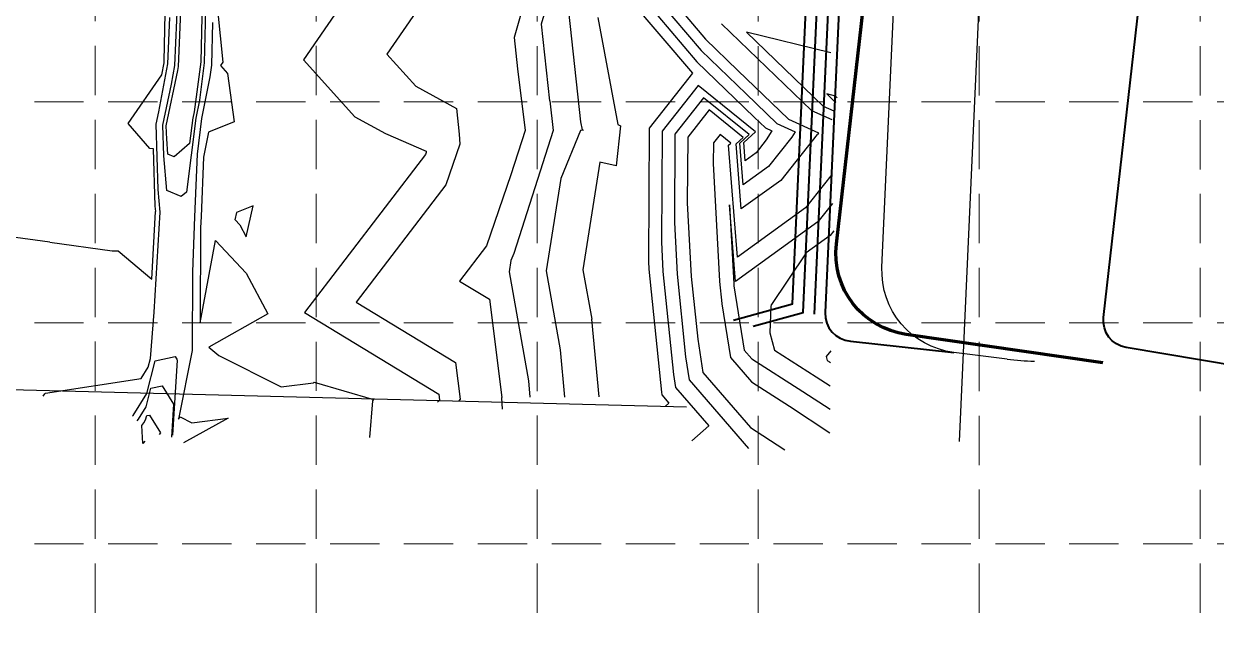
# Model space of a CAD drawing. Header units: feet. Extents: x 10084 to 13321, y 3329 to 8503.
# Drawn here: x 11676.6 to 12112.1, y 4189.8 to 4410.9 of the extents above; entities that cross this region are included whole.
import ezdxf

# ---------------------------------------------------------------- set-up
doc = ezdxf.new("R2010")
doc.units = ezdxf.units.FT
doc.header["$LTSCALE"] = 40
doc.header["$MEASUREMENT"] = 0
for name, pattern in [('( Dashdot )', [1.001, 0.5, -0.25, 0.001, -0.25]), ('DASHED', [0.75, 0.5, -0.25]), ('HIDDEN', [0.375, 0.25, -0.125])]:
    doc.linetypes.add(name, pattern=pattern)
for name, color, linetype in [('CONT-L', 55, 'Continuous'), ('CURB', 4, 'Continuous'), ('GRID', 254, 'DASHED'), ('Level 1', 7, 'Continuous'), ('LOT', 7, 'Continuous'), ('ROW', 3, '( Dashdot )')]:
    doc.layers.add(name, color=color, linetype=linetype)

msp = doc.modelspace()

# ---------------------------------------------------------------- linework, layer by layer
at = {"layer": 'CONT-L', "color": 5, "extrusion": (0.999787, -0.020649, 0), "elevation": 11634.6}
msp.add_lwpolyline([(4638.28, 542), (4708.73, 542)], dxfattribs=at)
at = {"layer": 'CONT-L', "color": 5, "extrusion": (0.999095, -0.042528, 0)}
for points, elevation in [([(4890.33, 538), (4956.65, 538)], 11535.61), ([(4890.59, 539), (4940.44, 539)], 11534.28), ([(4891.1, 541), (4908.03, 541)], 11531.62)]:
    msp.add_lwpolyline(points, dxfattribs=dict(at, elevation=elevation))
at = {"layer": 'CONT-L', "color": 5}
for points, elevation in [([(11742.73, 4462.54), (11741.22, 4397.01)], 538), ([(11872.22, 4433.53), (11865.63, 4410.69)], 547), ([(11747.34, 4416.12), (11749.25, 4396.83)], 542), ([(11903.41, 4419.34), (11922.45, 4396.97)], 552), ([(11909.07, 4418.67), (11923.99, 4401.13)], 553), ([(11875.58, 4415.46), (11879.98, 4375.06)], 548), ([(11886.29, 4413.22), (11893.56, 4374.08)], 549), ([(11925.54, 4405.28), (11937.45, 4393.81)], 554), ([(11727.88, 4396.57), (11727.9, 4397.04)], 542), ([(11730.57, 4388.8), (11731.83, 4395.63)], 539), ([(11745.19, 4395.82), (11744.61, 4391.48)], 541), ([(11749.25, 4396.83), (11748.4, 4395.59)], 542), ([(11856.94, 4394.4), (11859.7, 4371.87)], 546), ([(11922.45, 4396.97), (11943.41, 4376.77)], 552), ([(11714.69, 4374.49), (11727.07, 4392.25)], 542), ([(11922.91, 4388.35), (11909.75, 4371.63)], 552), ([(11969.87, 4385.24), (11972.81, 4382.42)], 558), ([(11868.68, 4382.76), (11870, 4371.96)], 547), ([(11924.91, 4383.88), (11914.44, 4370.56)], 553), ([(11941.58, 4370.39), (11924.91, 4383.88)], 553), ([(11968.59, 4380.83), (11972.47, 4379.05)], 557), ([(11834.67, 4379.95), (11835.6, 4370.61)], 544), ([(11722.6, 4365.35), (11714.69, 4374.49)], 542), ([(11725.66, 4350.36), (11724.99, 4374.2)], 541), ([(11739.39, 4376.41), (11736.05, 4349.42)], 539), ([(11879.98, 4375.06), (11880.52, 4372.19)], 548), ([(11951.68, 4374.48), (11958.32, 4371.44)], 553), ([(11729.26, 4363.29), (11728.8, 4368.8)], 538), ([(11744.1, 4371.25), (11742.2, 4362.12)], 542), ([(11808.73, 4370.77), (11823.57, 4364.34)], 543), ([(11859.7, 4371.87), (11854.54, 4355.74)], 546), ([(11870, 4371.96), (11855.63, 4327.02)], 547), ([(11919.12, 4369.49), (11918.95, 4345.5)], 554), ([(11936.79, 4367.03), (11939.33, 4369.36)], 554), ([(11939.54, 4367.48), (11943.82, 4371.42)], 552), ([(11957.11, 4369.46), (11948.57, 4358.73)], 553), ([(11724.03, 4365.22), (11722.6, 4365.35)], 542), ([(11823.62, 4363.83), (11823.37, 4363.12)], 543), ([(11835.9, 4366.9), (11830.79, 4352.01)], 544), ([(11928.48, 4367.34), (11928.43, 4359.8)], 556), ([(11731.58, 4362.32), (11729.26, 4363.29)], 538), ([(11948.57, 4358.73), (11939.35, 4352.06)], 553), ([(11830.79, 4352.01), (11798, 4309.23)], 544), ([(11953.07, 4353.69), (11938.65, 4343.24)], 554), ([(11736.05, 4349.42), (11734.14, 4347.78)], 539), ([(11724.78, 4342.31), (11724.62, 4344.22)], 542), ([(11754.3, 4341.94), (11753.75, 4339.28)], 543), ([(11918.95, 4345.5), (11920.4, 4318.59)], 554), ([(11934.36, 4344.78), (11935.9, 4315.92)], 557), ([(11962.09, 4343.6), (11937.25, 4325.61)], 556), ([(11971.95, 4345.29), (11966.59, 4338.55)], 557), ([(11755.5, 4337.43), (11757.79, 4333.12)], 543), ([(11914.22, 4338.35), (11915.23, 4319.48)], 553), ([(11966.59, 4338.55), (11936.55, 4316.79)], 557), ([(11655.54, 4335.4), (11686.11, 4331.18)], 542), ([(11746.58, 4331.69), (11757.87, 4319.78)], 542), ([(11708.94, 4327.96), (11711.11, 4327.97)], 542), ([(11711.11, 4327.97), (11723.34, 4317.55)], 542), ([(11855.63, 4327.02), (11854.55, 4324.39)], 547), ([(11853.9, 4320.27), (11860.94, 4280.53)], 547), ([(11867.37, 4320.63), (11872.48, 4291.76)], 548), ([(11880.83, 4320.98), (11884.02, 4303)], 549), ([(11904.74, 4324.05), (11904.89, 4321.26)], 551), ([(11904.89, 4321.26), (11909.49, 4276.38)], 551), ([(11757.87, 4319.78), (11765.74, 4304.97)], 542), ([(11835.77, 4316.91), (11846.7, 4310.28)], 546), ([(11915.23, 4319.48), (11918.32, 4289.29)], 553), ([(11930.73, 4316.81), (11931.57, 4308.66)], 556), ([(11798, 4309.23), (11834.34, 4287.2)], 544), ([(11846.7, 4310.28), (11851.23, 4274.37)], 546), ([(11949.51, 4307.92), (11949.13, 4297.97)], 558), ([(11949.13, 4297.97), (11950.78, 4291.67)], 558), ([(11738.05, 4291.5), (11733.12, 4266.46)], 541), ([(11744.2, 4292.71), (11747.85, 4289.75)], 542), ([(11939.7, 4291.71), (11942.49, 4288.47)], 557), ([(11722.06, 4285.45), (11722.86, 4288.64)], 541), ([(11918.32, 4289.29), (11919.66, 4280.82)], 553), ([(11934.69, 4288.99), (11942.34, 4280.11)], 556), ([(11942.49, 4288.47), (11961.17, 4276.61)], 557), ([(11684.53, 4275.98), (11719.49, 4281.38)], 541), ([(11919.66, 4280.82), (11941.27, 4255.72)], 553), ([(11924.67, 4283.54), (11942.04, 4263.37)], 554), ([(11727.16, 4278.68), (11731.27, 4271.97)], 538), ([(11716.52, 4267.79), (11721.58, 4275.81)], 539), ([(11731.27, 4271.97), (11730.52, 4259.84)], 538), ([(11803.96, 4273.15), (11802.84, 4259.8)], 542), ([(11828.16, 4275.65), (11828.45, 4273.41)], 543), ([(11836.04, 4273.73), (11835.52, 4273.17)], 544), ([(11851.13, 4274.27), (11851.3, 4270.14)], 546), ([(11722.48, 4267.99), (11726.49, 4261.44)], 537), ([(11718.03, 4265.85), (11718.47, 4266.45)], 538), ([(11719.74, 4264.18), (11720.42, 4265.1)], 537), ([(11720.06, 4257.57), (11719.74, 4264.18)], 537), ([(11733.76, 4267.3), (11738.02, 4265.15)], 541), ([(11926.75, 4264.05), (11920.66, 4258.57)], 552), ([(11726.49, 4261.44), (11726.04, 4260.85)], 537)]:
    msp.add_lwpolyline(points, dxfattribs=dict(at, elevation=elevation))
at = {"layer": 'CONT-L', "color": 5, "extrusion": (0.999733, -0.023114, 0)}
for points, elevation in [([(4715.75, 539), (4666.86, 539)], 11637.78), ([(4681.7, 541), (4666.12, 541)], 11640.44)]:
    msp.add_lwpolyline(points, dxfattribs=dict(at, elevation=elevation))
at = {"layer": 'CONT-L', "color": 5, "extrusion": (0.82381, -0.566866, 0)}
for points, elevation in [([(10366.75, 544), (10318.86, 544)], 7234.45), ([(10324.57, 543), (10299.88, 543)], 7210.59)]:
    msp.add_lwpolyline(points, dxfattribs=dict(at, elevation=elevation))
at = {"layer": 'CONT-L', "color": 5, "extrusion": (0.960755, -0.2774, 0), "elevation": 10168.2}
msp.add_lwpolyline([(7556.3, 546), (7521.77, 546)], dxfattribs=at)
at = {"layer": 'CONT-L', "color": 5, "extrusion": (0.761542, 0.648116, 0)}
for points, elevation in [([(-4345.08, 551), (-4380.81, 551)], 11925.32), ([(-4357.64, 554), (-4374.32, 554)], 11936.93)]:
    msp.add_lwpolyline(points, dxfattribs=dict(at, elevation=elevation))
at = {"layer": 'CONT-L', "color": 5, "extrusion": (0.994099, 0.108479, 0)}
for points, elevation in [([(3097.49, 547), (3069.4, 547)], 12274.07), ([(3093.82, 546), (3082.24, 546)], 12263.67)]:
    msp.add_lwpolyline(points, dxfattribs=dict(at, elevation=elevation))
at = {"layer": 'CONT-L', "color": 5, "extrusion": (-0.693096, -0.720846, 0)}
for points, elevation in [([(5543.61, 556), (5589.22, 556)], -11449.2), ([(5552.24, 557), (5591.17, 557)], -11453.28)]:
    msp.add_lwpolyline(points, dxfattribs=dict(at, elevation=elevation))
at = {"layer": 'CONT-L', "color": 5, "extrusion": (-0.23742, -0.971407, 0)}
for points, elevation in [([(10584.32, 557), (10552.61, 557)], -7116.7), ([(10589.8, 558), (10586.47, 558)], -7101.75)]:
    msp.add_lwpolyline(points, dxfattribs=dict(at, elevation=elevation))
at = {"layer": 'CONT-L', "color": 5, "extrusion": (0.744022, 0.668155, 0)}
for points, elevation in [([(-4616.83, 544), (-4632.62, 544)], 11726.09), ([(-4579.34, 542), (-4583.17, 542)], 11678), ([(-4598.08, 543), (-4626.05, 543)], 11702.04)]:
    msp.add_lwpolyline(points, dxfattribs=dict(at, elevation=elevation))
at = {"layer": 'CONT-L', "color": 5, "extrusion": (-0.693846, -0.720123, 0), "elevation": -11442.77}
msp.add_lwpolyline([(5533.04, 553), (5555.86, 553)], dxfattribs=at)
at = {"layer": 'CONT-L', "color": 5, "extrusion": (0.983201, -0.182528, 0)}
for points, elevation in [([(6445.52, 541), (6463.31, 541)], 10729.71), ([(6458.98, 542), (6463.37, 542)], 10728.36), ([(6461.58, 538), (6463.11, 538)], 10733.77)]:
    msp.add_lwpolyline(points, dxfattribs=dict(at, elevation=elevation))
at = {"layer": 'CONT-L', "color": 5, "extrusion": (0.991428, -0.130653, 0)}
for points, elevation in [([(5893.34, 538), (5874.92, 538)], 11066.09), ([(5893.12, 539), (5879.38, 539)], 11067.46)]:
    msp.add_lwpolyline(points, dxfattribs=dict(at, elevation=elevation))
at = {"layer": 'CONT-L', "color": 5, "extrusion": (0.978858, -0.204541, 0)}
for points, elevation in [([(6680.18, 538), (6700.77, 538)], 10586.1), ([(6680.11, 539), (6695.39, 539)], 10584.87), ([(6679.95, 541), (6684.62, 541)], 10582.4)]:
    msp.add_lwpolyline(points, dxfattribs=dict(at, elevation=elevation))
at = {"layer": 'CONT-L', "color": 5, "extrusion": (0.979563, -0.20114, 0)}
for points, elevation in [([(6664.04, 541), (6648.53, 541)], 10621.28), ([(6654.94, 539), (6648.22, 539)], 10619.2), ([(6650.4, 538), (6648.07, 538)], 10618.16)]:
    msp.add_lwpolyline(points, dxfattribs=dict(at, elevation=elevation))
at = {"layer": 'CONT-L', "color": 5, "extrusion": (0.990499, 0.137519, 0), "elevation": 12243.4}
msp.add_lwpolyline([(2735.02, 542), (2717.15, 542)], dxfattribs=at)
at = {"layer": 'CONT-L', "color": 5, "extrusion": (0.785932, -0.618313, 0)}
for points, elevation in [([(10823.3, 551), (10797.71, 551)], 6652.88), ([(10816.48, 554), (10803.86, 554)], 6665.91), ([(10811.94, 556), (10807.97, 556)], 6674.59)]:
    msp.add_lwpolyline(points, dxfattribs=dict(at, elevation=elevation))
at = {"layer": 'CONT-L', "color": 5, "extrusion": (0.693096, 0.720846, 0)}
for points, elevation in [([(-5559.72, 554), (-5585.33, 554)], 11441.05), ([(-5567.78, 553), (-5583.38, 553)], 11436.98), ([(-5575.84, 552), (-5581.44, 552)], 11432.9)]:
    msp.add_lwpolyline(points, dxfattribs=dict(at, elevation=elevation))
at = {"layer": 'CONT-L', "color": 5, "extrusion": (-0.478802, -0.877923, 0), "elevation": -9511.72}
msp.add_lwpolyline([(8275.83, 544), (8292.8, 544)], dxfattribs=at)
at = {"layer": 'CONT-L', "color": 5, "extrusion": (-0.628951, -0.777445, 0)}
for points, elevation in [([(6536.25, 552), (6509.35, 552)], -10910.62), ([(6531.86, 556), (6526.84, 556)], -10901.77)]:
    msp.add_lwpolyline(points, dxfattribs=dict(at, elevation=elevation))
at = {"layer": 'CONT-L', "color": 5, "extrusion": (0.416082, 0.909327, 0), "elevation": 8966.72}
msp.add_lwpolyline([(-9063.76, 558), (-9064.21, 558)], dxfattribs=at)
at = {"layer": 'CONT-L', "color": 5, "extrusion": (0.76044, 0.649408, 0), "elevation": 11952.13}
msp.add_lwpolyline([(-4442.13, 558), (-4441.31, 558)], dxfattribs=at)
at = {"layer": 'CONT-L', "color": 5, "extrusion": (0.992437, -0.122751, 0)}
for points, elevation in [([(5784.27, 538), (5774.85, 538)], 11112.35), ([(5784.48, 541), (5771.38, 541)], 11115.5)]:
    msp.add_lwpolyline(points, dxfattribs=dict(at, elevation=elevation))
at = {"layer": 'CONT-L', "color": 5, "extrusion": (0.478802, 0.877923, 0), "elevation": 9491.24}
msp.add_lwpolyline([(-8261.62, 543), (-8274.41, 543)], dxfattribs=at)
at = {"layer": 'CONT-L', "color": 5, "extrusion": (0.628951, 0.777445, 0), "elevation": 10906.2}
msp.add_lwpolyline([(-6534.06, 554), (-6518.09, 554)], dxfattribs=at)
at = {"layer": 'CONT-L', "color": 5, "extrusion": (-0.416082, -0.909327, 0)}
for points, elevation in [([(9057.39, 556), (9065.48, 556)], -8960.32), ([(9044.66, 552), (9047.28, 552)], -8947.5), ([(9051.03, 554), (9063.02, 554)], -8953.91)]:
    msp.add_lwpolyline(points, dxfattribs=dict(at, elevation=elevation))
at = {"layer": 'CONT-L', "color": 5, "extrusion": (0.999605, 0.028094, 0)}
for points, elevation in [([(4031.45, 539), (4042.64, 539)], 11845.69), ([(4037.56, 538), (4042.43, 538)], 11846.91), ([(4013.11, 542), (4034.12, 542)], 11842.04)]:
    msp.add_lwpolyline(points, dxfattribs=dict(at, elevation=elevation))
at = {"layer": 'CONT-L', "color": 5, "extrusion": (0.375941, -0.926644, 0)}
for points, elevation in [([(12535.99, 542), (12525.93, 542)], 364.49), ([(12530.95, 543), (12524.36, 543)], 395.49)]:
    msp.add_lwpolyline(points, dxfattribs=dict(at, elevation=elevation))
at = {"layer": 'CONT-L', "color": 5, "extrusion": (-0.39137, -0.920233, 0)}
for points, elevation in [([(9221.7, 548), (9222.24, 548)], -8673.12), ([(9232.96, 549), (9234.08, 549)], -8679.96)]:
    msp.add_lwpolyline(points, dxfattribs=dict(at, elevation=elevation))
at = {"layer": 'CONT-L', "color": 5, "extrusion": (0.993905, -0.11024, 0), "elevation": 11339.94}
msp.add_lwpolyline([(5658.25, 549), (5643.48, 549)], dxfattribs=at)
at = {"layer": 'CONT-L', "color": 5, "extrusion": (0.999976, -0.006861, 0)}
for points, elevation in [([(4454.28, 551), (4405.62, 551)], 11874.79), ([(4453.24, 552), (4412.81, 552)], 11879.48), ([(4452.2, 553), (4419.99, 553)], 11884.17)]:
    msp.add_lwpolyline(points, dxfattribs=dict(at, elevation=elevation))
at = {"layer": 'CONT-L', "color": 5, "extrusion": (0.996667, 0.081579, 0)}
for points, elevation in [([(3390.5, 544), (3386.78, 544)], 12152.7), ([(3385.24, 543), (3384.72, 543)], 12140.21)]:
    msp.add_lwpolyline(points, dxfattribs=dict(at, elevation=elevation))
at = {"layer": 'CONT-L', "color": 5, "extrusion": (0.925094, -0.379737, 0), "elevation": 9329.84}
msp.add_lwpolyline([(8555.66, 548), (8536.74, 548)], dxfattribs=at)
at = {"layer": 'CONT-L', "color": 5, "extrusion": (0.071745, -0.997423, 0), "elevation": -3508.31}
msp.add_lwpolyline([(12164.07, 548), (12162.94, 548)], dxfattribs=at)
at = {"layer": 'CONT-L', "color": 5, "extrusion": (-0.676373, 0.736559, 0), "elevation": -4857.91}
msp.add_lwpolyline([(-11747.06, 553), (-11751.7, 553)], dxfattribs=at)
at = {"layer": 'CONT-L', "color": 5, "extrusion": (0.782246, -0.62297, 0)}
for points, elevation in [([(10860.3, 552), (10854.34, 552)], 6624.69), ([(10873.51, 554), (10852.06, 554)], 6638.02), ([(10864.74, 556), (10849.78, 556)], 6651.36), ([(10849.76, 558), (10847.51, 558)], 6664.69)]:
    msp.add_lwpolyline(points, dxfattribs=dict(at, elevation=elevation))
at = {"layer": 'CONT-L', "color": 5, "extrusion": (0.852541, -0.52266, 0)}
for points, elevation in [([(9972.84, 552), (9968.9, 552)], 7902.77), ([(9976.96, 553), (9974.64, 553)], 7910.19), ([(9981.09, 554), (9980.38, 554)], 7917.62)]:
    msp.add_lwpolyline(points, dxfattribs=dict(at, elevation=elevation))
at = {"layer": 'CONT-L', "color": 5, "extrusion": (0.649449, -0.760405, 0), "elevation": 4301.93}
msp.add_lwpolyline([(11761.24, 538), (11753.86, 538)], dxfattribs=at)
at = {"layer": 'CONT-L', "color": 5, "extrusion": (0.676373, -0.736559, 0), "elevation": 4855.62}
msp.add_lwpolyline([(11743.56, 556), (11744.65, 556)], dxfattribs=at)
at = {"layer": 'CONT-L', "color": 5, "extrusion": (0.99695, 0.07804, 0)}
for points, elevation in [([(3380.84, 556), (3421.92, 556)], 12238.41), ([(3398.31, 554), (3422.17, 554)], 12241.19), ([(3407.04, 553), (3422.29, 553)], 12242.57), ([(3415.77, 552), (3422.41, 552)], 12243.96), ([(3372.1, 557), (3400.17, 557)], 12237.03)]:
    msp.add_lwpolyline(points, dxfattribs=dict(at, elevation=elevation))
at = {"layer": 'CONT-L', "color": 5, "extrusion": (0.586591, -0.809883, 0)}
for points, elevation in [([(12233.05, 552), (12228.1, 552)], 3472.14), ([(12237.19, 558), (12226.41, 558)], 3512.51)]:
    msp.add_lwpolyline(points, dxfattribs=dict(at, elevation=elevation))
at = {"layer": 'CONT-L', "color": 5, "extrusion": (0.996437, 0.084337, 0)}
for points, elevation in [([(3345.32, 539), (3358.02, 539)], 12053.91), ([(3337.64, 541), (3345.95, 541)], 12050.79)]:
    msp.add_lwpolyline(points, dxfattribs=dict(at, elevation=elevation))
at = {"layer": 'CONT-L', "color": 5, "extrusion": (0.999195, -0.040114, 0)}
for points, elevation in [([(4830.72, 541), (4807.78, 541)], 11555.41), ([(4829.63, 542), (4807.99, 542)], 11557.77)]:
    msp.add_lwpolyline(points, dxfattribs=dict(at, elevation=elevation))
at = {"layer": 'CONT-L', "color": 5, "extrusion": (0.79361, -0.608426, 0)}
for points, elevation in [([(10656.27, 543), (10583.53, 543)], 6728.51), ([(10643.36, 546), (10627.14, 546)], 6766.46)]:
    msp.add_lwpolyline(points, dxfattribs=dict(at, elevation=elevation))
at = {"layer": 'CONT-L', "color": 5, "extrusion": (0.987735, -0.156141, 0)}
for points, elevation in [([(6162.92, 549), (6123.07, 549)], 11060.43), ([(6154.81, 548), (6120.61, 548)], 11047.18), ([(6122.33, 547), (6118.16, 547)], 11033.94)]:
    msp.add_lwpolyline(points, dxfattribs=dict(at, elevation=elevation))
at = {"layer": 'CONT-L', "color": 5, "extrusion": (-0.227666, -0.973739, 0), "elevation": -6952.12}
msp.add_lwpolyline([(10588.26, 549), (10582.19, 549)], dxfattribs=at)
at = {"layer": 'CONT-L', "color": 5, "extrusion": (0.99857, 0.05346, 0)}
for points, elevation in [([(3715.87, 556), (3672.83, 556)], 12144.45), ([(3688.33, 552), (3677.49, 552)], 12123.99)]:
    msp.add_lwpolyline(points, dxfattribs=dict(at, elevation=elevation))
at = {"layer": 'CONT-L', "color": 5, "extrusion": (0.945831, -0.324659, 0), "elevation": 9798.27}
msp.add_lwpolyline([(7968.48, 546), (7941.04, 546)], dxfattribs=at)
at = {"layer": 'CONT-L', "color": 5, "extrusion": (-0.386138, -0.922441, 0), "elevation": -8541.56}
msp.add_lwpolyline([(9145.21, 539), (9139.45, 539)], dxfattribs=at)
at = {"layer": 'CONT-L', "color": 5, "extrusion": (0.998312, -0.05807, 0)}
for points, elevation in [([(4991.04, 542), (5015.84, 542)], 11452.83), ([(4979.17, 541), (5015.71, 541)], 11454.43)]:
    msp.add_lwpolyline(points, dxfattribs=dict(at, elevation=elevation))
at = {"layer": 'CONT-L', "color": 5, "extrusion": (0.974245, -0.225491, 0), "elevation": 10477.89}
msp.add_lwpolyline([(6872.8, 543), (6884.39, 543)], dxfattribs=at)
at = {"layer": 'CONT-L', "color": 5, "extrusion": (0.999275, -0.038078, 0)}
for points, elevation in [([(4784.23, 541), (4764.09, 541)], 11565.18), ([(4784.44, 542), (4780.28, 542)], 11567.54)]:
    msp.add_lwpolyline(points, dxfattribs=dict(at, elevation=elevation))
at = {"layer": 'CONT-L', "color": 5, "extrusion": (0.725893, 0.687807, 0), "elevation": 11516.56}
msp.add_lwpolyline([(-4934.46, 543), (-4937.01, 543)], dxfattribs=at)
at = {"layer": 'CONT-L', "color": 5, "extrusion": (0.999987, -0.005059, 0)}
for points, elevation in [([(4395.68, 542), (4361.06, 542)], 11719.09), ([(4379.58, 541), (4350.83, 541)], 11716.19)]:
    msp.add_lwpolyline(points, dxfattribs=dict(at, elevation=elevation))
at = {"layer": 'CONT-L', "color": 5, "extrusion": (-0.13966, -0.9902, 0), "elevation": -5920.81}
msp.add_lwpolyline([(10966.69, 542), (10989.74, 542)], dxfattribs=at)
at = {"layer": 'CONT-L', "color": 5, "extrusion": (0.983101, -0.183064, 0), "elevation": 10755.1}
msp.add_lwpolyline([(6378.37, 542), (6408.87, 542)], dxfattribs=at)
at = {"layer": 'CONT-L', "color": 5, "extrusion": (0.831724, -0.55519, 0), "elevation": 7546.97}
msp.add_lwpolyline([(10240.41, 558), (10217.25, 558)], dxfattribs=at)
at = {"layer": 'CONT-L', "color": 5, "extrusion": (0.994792, 0.10193, 0)}
for points, elevation in [([(3083.88, 552), (3046.15, 552)], 12288.4), ([(3081.06, 554), (3058.09, 554)], 12298.5), ([(3076.82, 557), (3076.01, 557)], 12313.66)]:
    msp.add_lwpolyline(points, dxfattribs=dict(at, elevation=elevation))
at = {"layer": 'CONT-L', "color": 5, "extrusion": (0.987657, 0.156635, 0)}
for points, elevation in [([(2392.26, 557), (2368.56, 557)], 12464.55), ([(2386.57, 556), (2366.66, 556)], 12459.18), ([(2375.2, 554), (2362.85, 554)], 12448.43), ([(2363.83, 552), (2359.03, 552)], 12437.69), ([(2358.15, 551), (2357.13, 551)], 12432.31)]:
    msp.add_lwpolyline(points, dxfattribs=dict(at, elevation=elevation))
at = {"layer": 'CONT-L', "color": 5, "extrusion": (0.996693, -0.081257, 0), "elevation": 11335.61}
msp.add_lwpolyline([(5227.03, 541), (5244.05, 541)], dxfattribs=at)
at = {"layer": 'CONT-L', "color": 5, "extrusion": (0.494541, -0.869154, 0), "elevation": 2076.95}
msp.add_lwpolyline([(12355.23, 542), (12330.44, 542)], dxfattribs=at)
at = {"layer": 'CONT-L', "color": 5, "extrusion": (-0.51846, -0.855102, 0), "elevation": -9788.55}
msp.add_lwpolyline([(7840.17, 543), (7897.53, 543)], dxfattribs=at)
at = {"layer": 'CONT-L', "color": 5, "extrusion": (0.995943, 0.089989, 0)}
for points, elevation in [([(3216.11, 549), (3187.58, 549)], 12223.02), ([(3205.96, 548), (3188.68, 548)], 12210.52), ([(3195.81, 547), (3189.79, 547)], 12198.01)]:
    msp.add_lwpolyline(points, dxfattribs=dict(at, elevation=elevation))
at = {"layer": 'CONT-L', "color": 5, "extrusion": (0.220442, -0.9754, 0)}
for points, elevation in [([(12381.34, 539), (12388.8, 539)], -1597.66), ([(12377.65, 538), (12381.87, 538)], -1588.27), ([(12373.95, 537), (12374.95, 537)], -1578.87)]:
    msp.add_lwpolyline(points, dxfattribs=dict(at, elevation=elevation))
at = {"layer": 'CONT-L', "color": 5, "extrusion": (0.852908, 0.522061, 0), "elevation": 12245.5}
msp.add_lwpolyline([(-2466.29, 539), (-2467.81, 539)], dxfattribs=at)
at = {"layer": 'CONT-L', "color": 5, "extrusion": (0.450346, 0.892854, 0), "elevation": 9120.72}
msp.add_lwpolyline([(-8557.25, 542), (-8582.75, 542)], dxfattribs=at)
at = {"layer": 'CONT-L', "color": 5, "extrusion": (-0.535982, -0.844229, 0)}
for points, elevation in [([(7788.94, 558), (7807.01, 558)], -10028.56), ([(7807.22, 559), (7808.25, 559)], -10035.71), ([(7788.01, 556), (7804.55, 556)], -10014.27), ([(7796.73, 554), (7802.08, 554)], -9999.98)]:
    msp.add_lwpolyline(points, dxfattribs=dict(at, elevation=elevation))
at = {"layer": 'CONT-L', "color": 5, "extrusion": (0.776605, -0.629988, 0), "elevation": 6593.45}
msp.add_lwpolyline([(10874.54, 559), (10871.89, 559)], dxfattribs=at)
at = {"layer": 'CONT-L', "color": 5, "extrusion": (0.967482, 0.252941, 0), "elevation": 12665.39}
msp.add_lwpolyline([(1122.27, 559), (1120.75, 559)], dxfattribs=at)
at = {"layer": 'CONT-L', "color": 5, "extrusion": (0.845854, -0.533415, 0)}
for points, elevation in [([(9872.77, 541), (9877.58, 541)], 7629.23), ([(9859.59, 538), (9864.97, 538)], 7636.33), ([(9859.49, 537), (9860.77, 537)], 7638.7)]:
    msp.add_lwpolyline(points, dxfattribs=dict(at, elevation=elevation))
at = {"layer": 'CONT-L', "color": 5, "extrusion": (0.969928, -0.243391, 0)}
for points, elevation in [([(7000.16, 539), (7012.45, 539)], 10328.4), ([(6995.42, 538), (7002.39, 538)], 10329.34), ([(6990.69, 537), (6992.34, 537)], 10330.28)]:
    msp.add_lwpolyline(points, dxfattribs=dict(at, elevation=elevation))
at = {"layer": 'CONT-L', "color": 5, "extrusion": (0.998116, -0.061354, 0), "elevation": 11447.44}
msp.add_lwpolyline([(4999.84, 539), (4972.29, 539)], dxfattribs=at)
at = {"layer": 'CONT-L', "color": 5, "extrusion": (0.992155, 0.125018, 0), "elevation": 12277.47}
msp.add_lwpolyline([(2774.06, 544), (2760.49, 544)], dxfattribs=at)
at = {"layer": 'CONT-L', "color": 5, "extrusion": (-0.549657, -0.835391, 0)}
for points, elevation in [([(7643.81, 559), (7644.16, 559)], -10161.51), ([(7642.7, 558), (7648.81, 558)], -10154.34), ([(7641.58, 557), (7653.47, 557)], -10147.18), ([(7638.23, 554), (7647.77, 554)], -10125.69)]:
    msp.add_lwpolyline(points, dxfattribs=dict(at, elevation=elevation))
at = {"layer": 'CONT-L', "color": 5, "extrusion": (0.124916, -0.992167, 0)}
for points, elevation in [([(12212.85, 542), (12224.71, 542)], -2774.42), ([(12178.87, 541), (12192.26, 541)], -2765.48)]:
    msp.add_lwpolyline(points, dxfattribs=dict(at, elevation=elevation))
at = {"layer": 'CONT-L', "color": 5, "extrusion": (0.756463, -0.654037, 0)}
for points, elevation in [([(10943.59, 542), (10943.97, 542)], 6113.83), ([(10953.34, 542), (10952.7, 542)], 6134.46)]:
    msp.add_lwpolyline(points, dxfattribs=dict(at, elevation=elevation))
at = {"layer": 'CONT-L', "color": 5, "extrusion": (-0.282695, -0.95921, 0), "elevation": -7436.35}
msp.add_lwpolyline([(10092.08, 542), (10114.74, 542)], dxfattribs=at)
at = {"layer": 'CONT-L', "color": 5, "extrusion": (0.757811, 0.652474, 0)}
for points, elevation in [([(-4532.02, 552), (-4550.56, 552)], 11820.4), ([(-4530.82, 551), (-4534.77, 551)], 11814.83)]:
    msp.add_lwpolyline(points, dxfattribs=dict(at, elevation=elevation))
at = {"layer": 'CONT-L', "color": 5, "extrusion": (0.811986, -0.583676, 0), "elevation": 6991.88}
msp.add_lwpolyline([(10290.69, 541), (10291.73, 541)], dxfattribs=at)
at = {"layer": 'CONT-L', "color": 5, "extrusion": (0.799092, -0.601209, 0), "elevation": 6766.25}
msp.add_lwpolyline([(10441.45, 541), (10441.74, 541)], dxfattribs=at)
at = {"layer": 'CONT-L', "color": 5, "extrusion": (0.729484, -0.683998, 0)}
for points, elevation in [([(11208.02, 543), (11206.95, 543)], 5705.65), ([(11224.3, 546), (11224.16, 546)], 5721.62)]:
    msp.add_lwpolyline(points, dxfattribs=dict(at, elevation=elevation))
at = {"layer": 'CONT-L', "color": 5, "extrusion": (-0.669063, 0.743206, 0), "elevation": -4794.78}
msp.add_lwpolyline([(-11711.72, 551), (-11709.97, 551)], dxfattribs=at)
at = {"layer": 'CONT-L', "color": 5, "extrusion": (0.799261, -0.600984, 0)}
for points, elevation in [([(10452.17, 539), (10452.52, 539)], 6799.69), ([(10447.64, 537), (10446.47, 537)], 6808.66)]:
    msp.add_lwpolyline(points, dxfattribs=dict(at, elevation=elevation))
at = {"layer": 'CONT-L', "color": 5, "extrusion": (0.549657, 0.835391, 0), "elevation": 10140.02}
msp.add_lwpolyline([(-7640.46, 556), (-7658.13, 556)], dxfattribs=at)
at = {"layer": 'CONT-L', "color": 5, "extrusion": (0.794292, -0.607536, 0), "elevation": 6727.5}
msp.add_lwpolyline([(10517.11, 541), (10518.16, 541)], dxfattribs=at)
at = {"layer": 'CONT-L', "color": 5, "extrusion": (-0.479532, 0.877524, 0), "elevation": -1890.9}
msp.add_lwpolyline([(-12358.14, 541), (-12339.47, 541)], dxfattribs=at)
at = {"layer": 'CURB', "color": 7}
for p, q in [((11990.05, 4321.99), (12030.06, 5204.06)), ((12035.77, 4288.41), (12016.27, 4290.87))]:
    msp.add_line(p, q, dxfattribs=at)
at = {"layer": 'CURB', "color": 7, "extrusion": (0, 0, -1)}
msp.add_arc((-12020.02, 4320.63), 30, 277.1867, 2.5969, dxfattribs=at)
at = {"layer": 'CURB', "color": 7}
msp.add_arc((12048.28, 4387.62), 100, 262.8133, 268.5239, dxfattribs=at)
at = {"layer": 'GRID', "color": 252, "linetype": 'HIDDEN', "lineweight": 0, "ltscale": 1.8}
for p, q in [((11702.72, 3736.78), (11702.72, 8418.16)), ((11783.43, 3736.77), (11783.43, 8418.16)), ((11864.14, 3736.75), (11864.14, 8418.16)), ((11944.85, 3736.74), (11944.85, 8418.16)), ((12025.56, 3736.73), (12025.56, 8418.16)), ((12106.27, 3736.71), (12106.27, 8418.16)), ((10168.47, 4382.4), (13235.44, 4382.4)), ((10168.47, 4301.69), (13235.44, 4301.69)), ((10168.47, 4220.98), (13235.44, 4220.98))]:
    msp.add_line(p, q, dxfattribs=at)
at = {"layer": 'Level 1', "color": 5, "linetype": 'Continuous', "lineweight": 40, "flags": 128}
for points in [[(12135.52, 5294.95), (12159.03, 5275.63, 0.134862), (12183.21, 5264.83), (12199.55, 5262.33), (12199.55, 5262.33, -0.914811), (12198.82, 5250.79), (12198.82, 5250.79), (12021.24, 5246.17, 0.393471), (12011.51, 5236.62), (11969.28, 4305.4, 0.406728), (11978.56, 4294.97), (12016.27, 4290.87)], [(12063.93, 5263.18, -1.128051), (12065.38, 5253.32), (12017.5, 5252.07, 0.393471), (12007.78, 5242.53), (11965.25, 4304.85)], [(11942.94, 4300.47), (11961.27, 4305.47), (12004.04, 5248.43, -0.000001), (12004.04, 5248.43)]]:
    msp.add_lwpolyline(points, format="xyb", dxfattribs=at)
at = {"layer": 'Level 1', "color": 35, "linetype": 'Continuous', "lineweight": 70, "flags": 128}
msp.add_lwpolyline([(12070.77, 4287.01), (11998.9, 4297.37, -0.405409), (11973.38, 4330.45), (12075.88, 5232.97, -0.374029), (12085.56, 5241.84), (12278.73, 5246.87), (12278.73, 5246.87, 0.914811), (12279.31, 5256.2), (12247.17, 5261.11, -0.134862), (12222.98, 5271.91), (12198.43, 5292.1)], format="xyb", dxfattribs=at)
at = {"layer": 'Level 1', "color": 35, "linetype": 'Continuous', "lineweight": 40, "flags": 128}
msp.add_lwpolyline([(12120.46, 4285.73), (12079.26, 4292.63, -0.398835), (12070.97, 4303.62), (12176.14, 5229.58, -0.374035), (12185.82, 5238.45), (12356.13, 5242.88, 0.881586), (12356.89, 5250.46), (12315.79, 5256.69), (12315.79, 5256.69, -0.134862), (12291.6, 5267.49), (12291.6, 5267.49), (12265.36, 5289.06)], format="xyb", dxfattribs=at)
at = {"layer": 'Level 1', "color": 5, "linetype": 'Continuous', "lineweight": 40, "flags": 128}
msp.add_lwpolyline([(11935.83, 4302.67), (11957.41, 4308.56), (11957.41, 4308.56), (12000.1, 5249.83)], dxfattribs=at)
at = {"layer": 'LOT', "color": 7}
msp.add_line((12018.35, 4258.35), (12063.93, 5263.18), dxfattribs=at)
at = {"layer": 'ROW', "color": 7, "linetype": 'Continuous'}
msp.add_line((10219.21, 4314.71), (11918.64, 4270.92), dxfattribs=at)

doc.saveas('drawing.dxf')
